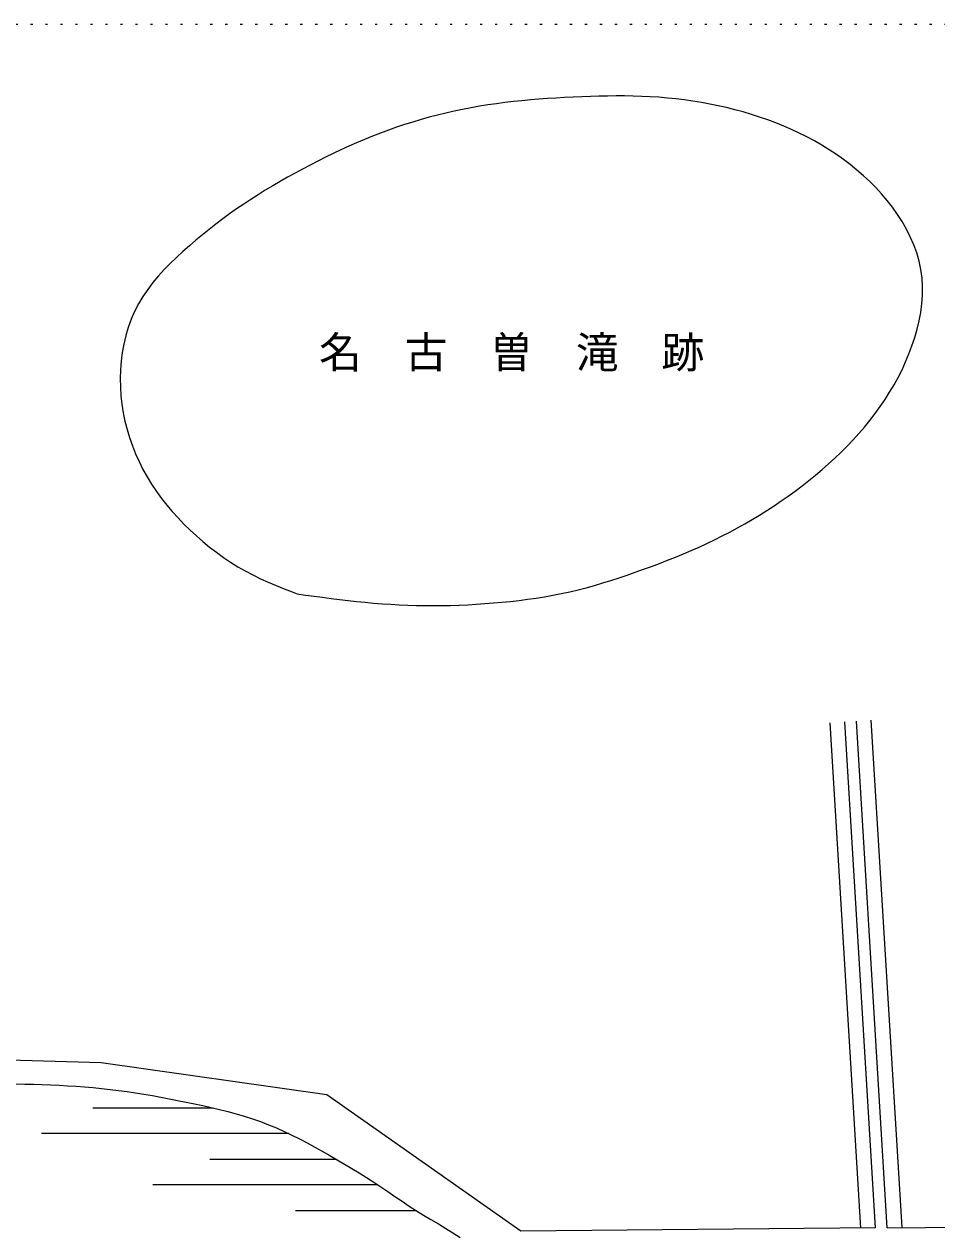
# Model space of a CAD drawing. Units: millimetres, scale not verified. Extents: x 11507 to 407039, y 22504 to 286236.
# Drawn here: x 323748 to 377043, y 215609 to 286236 of the extents above; entities that cross this region are included whole.
import ezdxf
from ezdxf.enums import TextEntityAlignment as Align

# ---------------------------------------------------------------- set-up
doc = ezdxf.new("R2010")
doc.units = ezdxf.units.MM
doc.header["$LTSCALE"] = 500
doc.linetypes.add('DASHED', pattern=[7.5, 6, -1.5])
doc.linetypes.add('DOTTED', pattern=[1.75, 0.25, -1.5])
for name, color, linetype, lineweight in [('0-0通り芯', 7, 'Continuous', 13), ('1-0', 3, 'Continuous', 13), ('1-1', 3, 'Continuous', 13)]:
    doc.layers.add(name, color=color, linetype=linetype, lineweight=lineweight)
doc.styles.add('ＭＳ ゴシック', font='')
doc.styles.get('ＭＳ ゴシック').set_extended_font_data('MS Gothic')

msp = doc.modelspace()

# ---------------------------------------------------------------- linework, layer by layer
at = {"layer": '0-0通り芯', "color": 4, "linetype": 'DOTTED'}
msp.add_line((11743.3, 286236.3), (407039, 286236.3), dxfattribs=at)
at = {"layer": '1-0'}
for p, q in [((370801.2, 245447.3), (372591.1, 215946.9)), ((371649.7, 245498.6), (373442.2, 215954.9)), ((374143.1, 215961.5), (372348.4, 245541)), ((373196.8, 245592.6), (374994.1, 215969.6)), ((328234.3, 225589.6), (307821.9, 226211.9)), ((341427.7, 223722.6), (328234.3, 225589.6)), ((352754.1, 215756.9), (341427.7, 223722.6)), ((374143.1, 215961.5), (404780.8, 216254.7)), ((373438.9, 215954.8), (352754.1, 215756.9))]:
    msp.add_line(p, q, dxfattribs=at)
at = {"layer": '1-0', "linetype": 'DASHED'}
msp.add_lwpolyline([(339685.2, 252972.1), (340181.3, 252905.3), (340677.6, 252839), (341173.8, 252773.8), (341670.2, 252710.5), (342166.8, 252649.4), (342663.6, 252591.4), (343160.6, 252536.7), (343658, 252486.3), (344155.6, 252440.5), (344653.7, 252399.9), (345152.1, 252365.3), (345651, 252337), (346150.3, 252315.4), (346650, 252300.5), (347150, 252291.9), (347650.2, 252289.8), (348150.5, 252293.8), (348650.9, 252304), (349151.2, 252320.2), (349651.5, 252342.3), (350151.6, 252370.1), (350651.3, 252403.7), (351150.8, 252442.8), (351649.9, 252487.4), (352148.4, 252537.5), (352646.1, 252593.8), (353142.9, 252656.8), (353638.4, 252727.1), (354132.5, 252805.3), (354624.9, 252892.1), (355115.3, 252988), (355603.7, 253093.6), (356089.7, 253209.3), (356573.4, 253334.5), (357055, 253468.5), (357534.7, 253610.2), (358012.5, 253758.9), (358488.5, 253913.8), (358963, 254074.1), (359436, 254238.8), (359907.7, 254407.2), (360378.1, 254579), (360846.8, 254754.6), (361313.8, 254934.4), (361778.7, 255119.1), (362241.2, 255308.9), (362701.3, 255504.6), (363158.5, 255706.4), (363612.7, 255914.9), (364063.6, 256130.6), (364511.1, 256353.5), (364955.1, 256583.7), (365395.4, 256821.1), (365831.8, 257065.8), (366264.4, 257317.7), (366692.9, 257576.8), (367117.2, 257843), (367537.3, 258116.4), (367952.9, 258397), (368364, 258684.7), (368770.5, 258979.6), (369172.1, 259281.5), (369568.7, 259590.6), (369959.8, 259907), (370344.7, 260230.8), (370723, 260562.1), (371094.1, 260901.2), (371457.4, 261248), (371812.5, 261602.7), (372158.7, 261965.6), (372495.6, 262336.6), (372822.6, 262716), (373139.2, 263103.9), (373444.8, 263500.5), (373738.8, 263905.7), (374020.8, 264319.8), (374289.8, 264742.5), (374545.2, 265173.8), (374786.3, 265613.4), (375012.3, 266061.4), (375222.4, 266517.4), (375415.9, 266981.5), (375592, 267453.4), (375750.1, 267933), (375889.1, 268420), (376006.9, 268913.2), (376100.7, 269410.9), (376167.7, 269911.4), (376205.2, 270413), (376210.3, 270913.8), (376180.2, 271412.4), (376112.5, 271906.9), (376007, 272395.8), (375866.9, 272877.6), (375694.6, 273351.1), (375493.3, 273814.8), (375265.7, 274267.2), (375014.7, 274707.1), (374743, 275133), (374452.5, 275544.4), (374144.3, 275941.6), (373819.7, 276324.7), (373479.7, 276693.9), (373125.5, 277049.3), (372758.1, 277391.2), (372378.8, 277719.7), (371988.7, 278035), (371588.7, 278337.3), (371179.5, 278626.6), (370761.5, 278902.8), (370335.4, 279166.1), (369901.8, 279416.6), (369461, 279654.1), (369013.7, 279878.8), (368560.4, 280090.8), (368101.6, 280290.3), (367637.6, 280477.6), (367168.9, 280653.1), (366695.9, 280817.2), (366219.1, 280970), (365738.8, 281111.9), (365255.3, 281243.2), (364769, 281363.9), (364280.2, 281474.1), (363789.1, 281574.1), (363295.9, 281663.9), (362801, 281743.8), (362304.6, 281813.8), (361807.1, 281874.1), (361308.7, 281924.9), (360809.7, 281966.2), (360310.3, 281998.4), (359810.7, 282021.8), (359310.9, 282037.2), (358811, 282045.3), (358310.9, 282046.6), (357810.7, 282041.9), (357310.5, 282031.9), (356810.2, 282017.1), (356310, 281998.2), (355809.8, 281976), (355309.8, 281950.9), (354810, 281922.7), (354310.5, 281890.9), (353811.3, 281855), (353312.6, 281814.5), (352814.5, 281768.9), (352317.1, 281717.6), (351820.4, 281660.1), (351324.6, 281595.9), (350829.7, 281524.5), (350335.8, 281445.4), (349843.2, 281358.3), (349351.8, 281263.2), (348862, 281160), (348373.9, 281048.9), (347887.7, 280929.7), (347403.4, 280802.5), (346921.5, 280667.3), (346441.9, 280524.2), (345964.9, 280373.1), (345490.6, 280214.1), (345019, 280047.3), (344550.2, 279873.1), (344084.1, 279691.7), (343620.6, 279503.4), (343159.8, 279308.4), (342701.5, 279107), (342245.9, 278899.4), (341792.8, 278686), (341342.2, 278467), (340894, 278242.7), (340448.4, 278013.2), (340005.2, 277779), (339564.4, 277540.1), (339126.2, 277296.6), (338690.9, 277048.3), (338258.7, 276794.9), (337830, 276536.3), (337404.9, 276272.3), (336983.7, 276002.7), (336566.7, 275727.4), (336154.2, 275446.1), (335746.3, 275158.7), (335343.4, 274865), (334945.3, 274564.8), (334551.7, 274258.1), (334162.5, 273944.6), (333777.5, 273624.2), (333396.3, 273296.8), (333018.9, 272962.3), (332646.6, 272619.9), (332282.2, 272268.6), (331928.7, 271907.4), (331589, 271535.1), (331265.8, 271150.5), (330962.1, 270752.7), (330680.8, 270340.4), (330424.9, 269912.6), (330196.9, 269468.4), (329997.5, 269008.8), (329826.2, 268535.9), (329682.4, 268052.1), (329565.5, 267559.4), (329474.8, 267060.2), (329409.9, 266556.7), (329370, 266051), (329354.6, 265545.4), (329363.1, 265042), (329395.2, 264541.6), (329450.5, 264044.4), (329528.8, 263550.8), (329629.8, 263060.8), (329753.1, 262575.1), (329898.1, 262094.4), (330064.1, 261619.9), (330250.5, 261152.5), (330456.6, 260693.1), (330681.9, 260242.9), (330925.5, 259802.8), (331187, 259373.7), (331465.5, 258956.6), (331760.2, 258551.4), (332070, 258157.9), (332394, 257775.7), (332731, 257404.6), (333080.1, 257044.3), (333440.3, 256694.4), (333810.5, 256354.8), (334189.9, 256025.1), (334578.2, 255706.3), (334975.4, 255399.3), (335381.4, 255105.1), (335796.4, 254824.6), (336220.1, 254559), (336652.6, 254309.1), (337093.8, 254075.8), (337543, 253858), (337998.6, 253653), (338459.3, 253457.9), (338923.7, 253270.1), (339390.4, 253086.7)], close=True, dxfattribs=at)
at = {"layer": '1-0'}
msp.add_lwpolyline([(323287.1, 224359.7), (323787.1, 224351.4), (324286.9, 224339.7), (324786.3, 224324.4), (325285.2, 224305.2), (325783.8, 224281.9), (326282, 224254.2), (326779.8, 224221.8), (327277, 224184.6), (327773.8, 224142.1), (328270, 224094.3), (328765.7, 224040.8), (329260.9, 223981.3), (329755.4, 223915.6), (330249.3, 223843.5), (330742.6, 223764.9), (331235.3, 223680.5), (331727.4, 223591), (332218.8, 223497.4), (332709.7, 223400.5), (333200, 223301.1), (333689.6, 223199.1), (334178.3, 223093.5), (334666, 222983.1), (335152.3, 222867), (335637.1, 222744), (336120.1, 222613.1), (336600.4, 222472.8), (337077.2, 222321.5), (337549.5, 222157.7), (338016.4, 221980), (338477.8, 221788.7), (338934.3, 221585.2), (339386.1, 221370.7), (339833.7, 221146.7), (340277.7, 220914.5), (340718.3, 220675.4), (341156.1, 220430.9), (341591.6, 220182.2), (342025, 219930.7), (342456.6, 219677.1), (342886.1, 219420.7), (343313, 219160.5), (343736.7, 218895.8), (344157, 218625.5), (344573.6, 218349.3), (344987.9, 218069.2), (345401.1, 217787.5), (345815.1, 217506.8), (346231.2, 217229.5), (346651, 216958.1), (347075.9, 216694.6), (347504.6, 216437.2), (347934.6, 216181.7), (348363, 215923.8), (348787.3, 215659.3), (349204.8, 215384)], dxfattribs=at)
at = {"layer": '1-1', "color": 4}
for p, q in [((327749.5, 222960.2), (334752.9, 222960.2)), ((339199.7, 221460.3), (324763.5, 221460.2)), ((334585.1, 219960.2), (341971.3, 219960.3)), ((344403.3, 218460.3), (331251.8, 218460.2)), ((339601.2, 216960.3), (346648.3, 216960.3))]:
    msp.add_line(p, q, dxfattribs=at)

# ---------------------------------------------------------------- texts
at = {"layer": '1-0', "style": 'ＭＳ ゴシック'}
msp.add_text('名\u3000古\u3000曽\u3000滝\u3000跡', height=1833, dxfattribs=at).set_placement((340960.9, 265610.9), align=Align.BOTTOM_LEFT)

doc.saveas('drawing.dxf')
